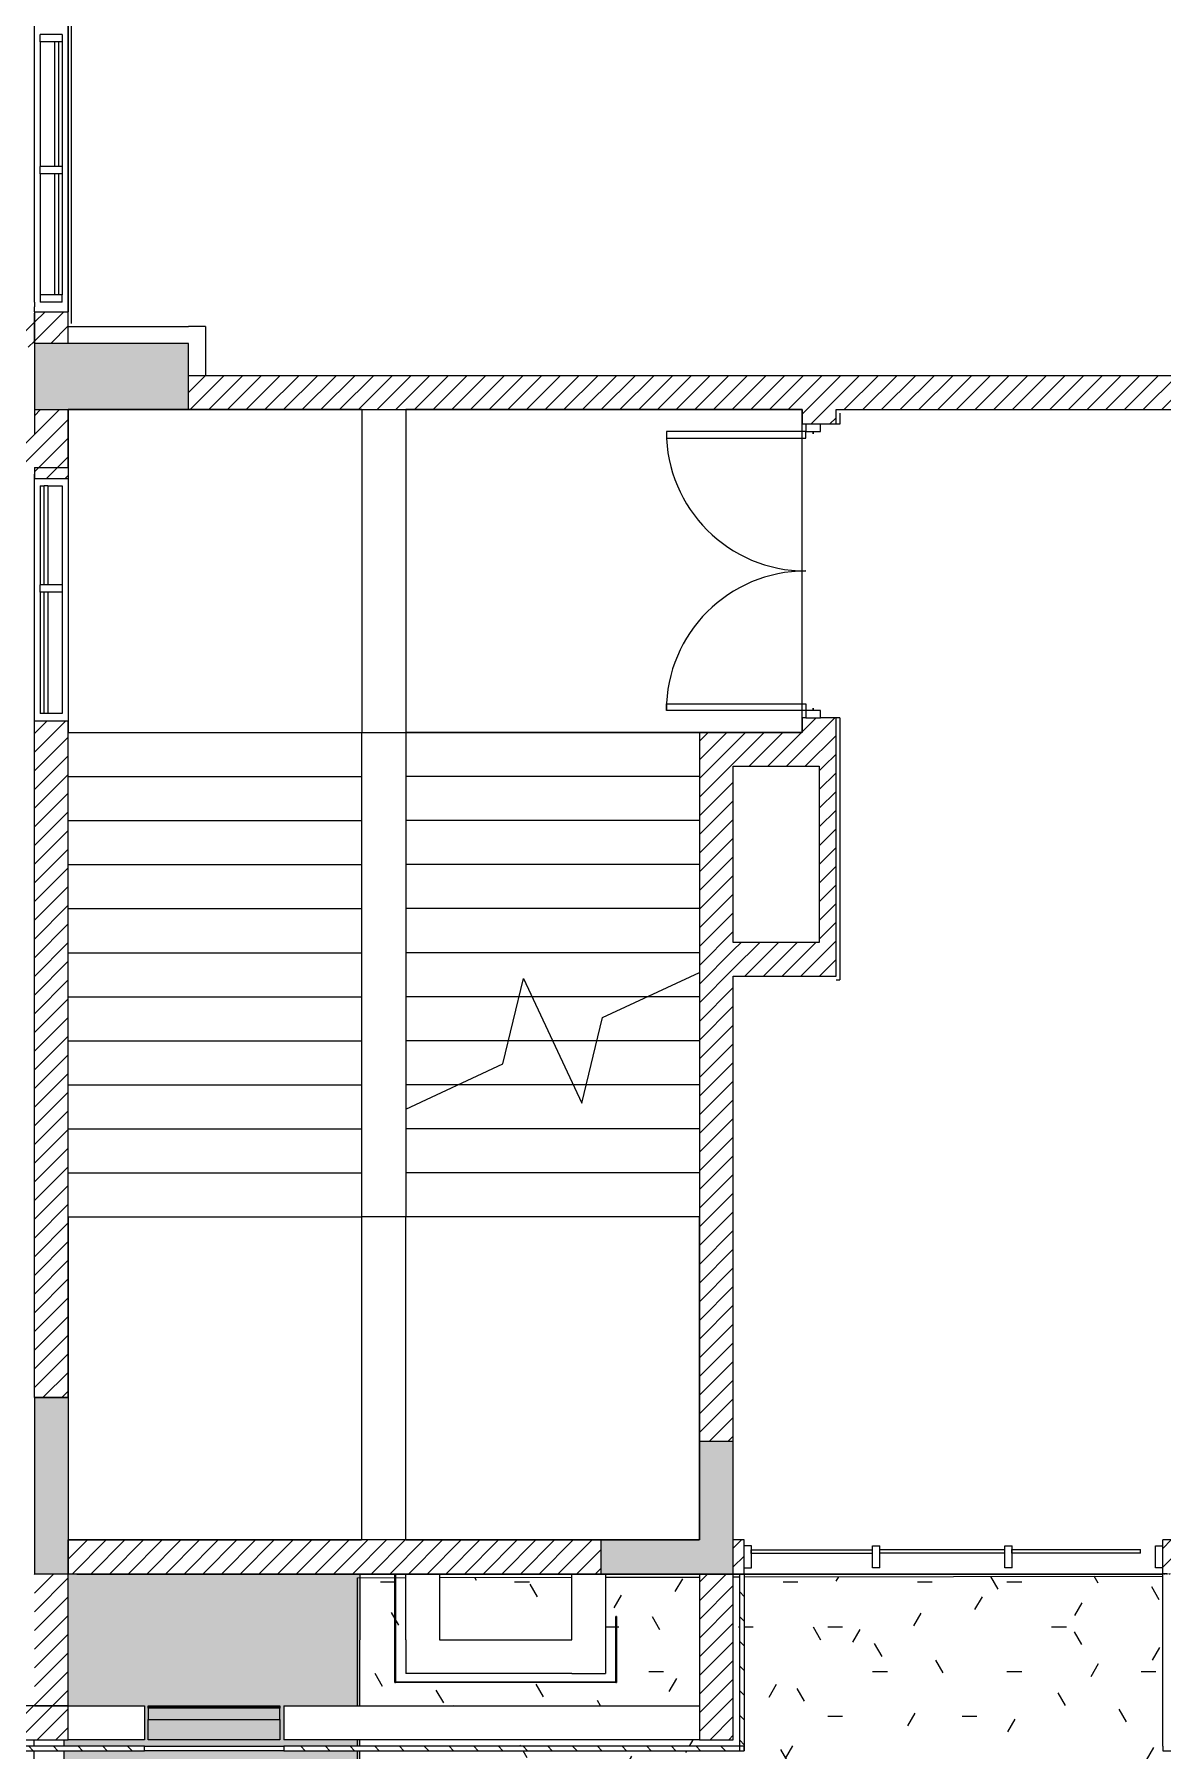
# Model space of a CAD drawing. Header units: millimetres. Extents: x -106145 to 154907, y -84585 to 152038.
# Drawn here: x 89389 to 97074, y 16530 to 28220 of the extents above; entities that cross this region are included whole.
import ezdxf

# ---------------------------------------------------------------- set-up
doc = ezdxf.new("R2010")
doc.units = ezdxf.units.MM
doc.linetypes.add('Cut Out Line _2_', pattern=[2, 1, -1])
doc.linetypes.add('Overhead', pattern=[3.96875, 2.38125, -1.5875])
doc.layers.add('A-DETL', color=7, linetype='Continuous', lineweight=5, true_color=0x00a600)
for name, color, linetype, lineweight in [('A-DOOR', 7, 'Continuous', 5), ('A-DOOR-FRAM', 7, 'Continuous', 9), ('A-FLOR', 7, 'Continuous', 5), ('A-FLOR-PATT', 7, 'Continuous', 5), ('A-GLAZ', 7, 'Continuous', 5), ('A-GLAZ-CURT', 7, 'Continuous', 5), ('A-GLAZ-CWMG', 7, 'Continuous', 5), ('A-WALL', 7, 'Continuous', 5), ('A-WALL-PATT', 7, 'Continuous', 5), ('S-COLS', 7, 'Continuous', 5), ('S-STRS', 7, 'Continuous', 5), ('S-STRS-MBND', 7, 'Overhead', 5)]:
    doc.layers.add(name, color=color, linetype=linetype, lineweight=lineweight)
pattern_1 = [(45, (0, 0), (-63.63961, 63.63961), [])]
pattern_2 = [(315, (0, 0), (84.18955, 84.18955), [])]
pattern_3 = [(315, (0, 0), (84.19025, 84.19025), [])]
pattern_4 = [(0, (0, 0), (1219.2, 304.8), [100.584, -813.816, 100.584, -813.816, -4876.8]), (0, (0, 0), (1219.2, 304.8), [-1828.8, 100.584, -1728.216, 100.584, -813.816, -2133.6]), (0, (0, 0), (1219.2, 304.8), [-4572, 100.584, -509.016, 100.584, -1423.416]), (120, (457.2, 152.4), (-873.56454, 903.4582), [100.584, -813.816, 100.584, -813.816, -4876.8]), (120, (457.2, 152.4), (-873.56454, 903.4582), [-1828.8, 100.584, -1728.216, 100.584, -813.816, -2133.6]), (120, (457.2, 152.4), (-873.56454, 903.4582), [-4572, 100.584, -509.016, 100.584, -1423.416]), (240, (609.6, 762), (-345.63546, -1208.2582), [100.584, -813.816, 100.584, -813.816, -4876.8]), (240, (609.6, 762), (-345.63546, -1208.2582), [-1828.8, 100.584, -1728.216, 100.584, -813.816, -2133.6]), (240, (609.6, 762), (-345.63546, -1208.2582), [-4572, 100.584, -509.016, 100.584, -1423.416])]

# ---------------------------------------------------------------- blocks, each defined once
blk = doc.blocks.new('M_Concrete-Rectangular-Column - 1050 x 450-14654894-Site Plan -MAIN')
at = {"layer": 'S-COLS', "true_color": 0xd4d4d4}
blk.add_hatch(color=254, dxfattribs=at).paths.add_polyline_path([(-525, -225), (525, -225), (525, 225), (-525, 225)], flags=0)
at = {"layer": 'S-COLS', "color": 254, "true_color": 0xdddddd}
for p, q in [((525, 225), (-525, 225)), ((-525, 225), (-525, -225)), ((525, -225), (525, 225)), ((-525, -225), (525, -225))]:
    blk.add_line(p, q, dxfattribs=at)
blk = doc.blocks.new('Columns 6 - Columns 6-2545151-Site Plan -MAIN')
at = {"layer": 'S-COLS', "true_color": 0xd4d4d4}
h = blk.add_hatch(color=254, dxfattribs=at)
h.paths.add_polyline_path([(89619, 17735), (89619, 18935), (89389, 18935), (89389, 17735)], flags=0)
h.paths.add_polyline_path([(94149, 17735), (94149, 18635), (93919, 18635), (93919, 17965), (93249, 17965), (93249, 17735)], flags=0)
at = {"layer": 'S-COLS', "color": 254, "true_color": 0xdddddd}
for p, q in [((89619, 18935), (89389, 18935)), ((89389, 18935), (89389, 17735)), ((89619, 18935), (89619, 17735)), ((94149, 18635), (93919, 18635)), ((93919, 18635), (93919, 17965)), ((94149, 17735), (94149, 18635)), ((93919, 17965), (93249, 17965)), ((93249, 17735), (93249, 17965)), ((93249, 17735), (94149, 17735))]:
    blk.add_line(p, q, dxfattribs=at)
blk = doc.blocks.new('M_Door-Passage-Double-Flush - BFWD1 2_0-V8-Site Plan -MAIN')
at = {"layer": 'A-DOOR', "color": 254, "lineweight": 9, "true_color": 0xdddddd}
for p, q in [((-950, 96.35), (-950, 1046.35)), ((-950, 1046.35), (-905, 1046.35)), ((-905, 1046.35), (-905, 96.35)), ((950, 1046.35), (905, 1046.35)), ((905, 1046.35), (905, 96.35)), ((950, 96.35), (950, 1046.35)), ((-905, 96.35), (-950, 96.35)), ((905, 96.35), (950, 96.35))]:
    blk.add_line(p, q, dxfattribs=at)
at = {"layer": 'A-DOOR', "color": 254, "true_color": 0xdddddd}
for centre, start, end in [((-950, 96.35), 0, 90), ((950, 96.35), 90, 180)]:
    blk.add_arc(centre, 950, start, end, dxfattribs=at)
at = {"layer": 'A-DOOR-FRAM', "color": 254, "true_color": 0xdddddd}
for p, q in [((-950, 96.35), (-1000, 96.35)), ((-1000, 96.35), (-1000, -3.65)), ((-950, 46.5875), (-950, 96.35)), ((-934.125, 46.5875), (-950, 46.5875)), ((-950, -3.65), (-950, 45.5625)), ((-950, 45.5625), (-934.125, 45.5625)), ((-934.125, 45.5625), (-934.125, 46.5875)), ((950, 46.5875), (934.125, 46.5875)), ((934.125, 46.5875), (934.125, 45.5625)), ((934.125, 45.5625), (950, 45.5625)), ((950, 96.35), (950, 46.5875)), ((1000, 96.35), (950, 96.35)), ((950, 45.5625), (950, -3.65)), ((1000, -3.65), (1000, 96.35)), ((-1000, -3.65), (-950, -3.65)), ((950, -3.65), (1000, -3.65))]:
    blk.add_line(p, q, dxfattribs=at)
blk = doc.blocks.new('System Panel - Glazed-15714935-Site Plan -MAIN')
at = {"layer": 'A-GLAZ-CURT', "color": 254, "lineweight": 9, "true_color": 0xdddddd}
for p, q in [((-413, 49), (413, 49)), ((-413, 24), (-413, 49)), ((413, 24), (-413, 24)), ((413, 24), (413, 49))]:
    blk.add_line(p, q, dxfattribs=at)
blk = doc.blocks.new('System Panel - Glazed-15715367-Site Plan -MAIN')
at = {"layer": 'A-GLAZ-CURT', "color": 254, "lineweight": 9, "true_color": 0xdddddd}
for p, q in [((-425, 49.5), (425, 49.5)), ((-425, 24.5), (-425, 49.5)), ((425, 24.5), (-425, 24.5)), ((425, 24.5), (425, 49.5))]:
    blk.add_line(p, q, dxfattribs=at)
blk = doc.blocks.new('Rectangular Mullion - 50 x 150mm-15568152-Site Plan -MAIN')
at = {"layer": 'A-GLAZ-CWMG', "color": 254, "lineweight": 18, "true_color": 0xdddddd}
for p, q in [((0, 75), (-50, 75)), ((-50, 75), (-50, -75)), ((0, 75), (0, -75)), ((-50, -75), (0, -75))]:
    blk.add_line(p, q, dxfattribs=at)
blk = doc.blocks.new('Rectangular Mullion - 50 x 150mm-15568153-Site Plan -MAIN')
at = {"layer": 'A-GLAZ-CWMG', "color": 254, "lineweight": 18, "true_color": 0xdddddd}
for p, q in [((0, 75), (-50, 75)), ((-50, 75), (-50, -75)), ((0, 75), (0, -75)), ((-50, -75), (0, -75))]:
    blk.add_line(p, q, dxfattribs=at)
blk = doc.blocks.new('Rectangular Mullion - 50 x 150mm-15568150-Site Plan -MAIN')
at = {"layer": 'A-GLAZ-CWMG', "color": 254, "lineweight": 18, "true_color": 0xdddddd}
for p, q in [((25, 75), (-25, 75)), ((-25, 75), (-25, -75)), ((25, 75), (25, -75)), ((-25, -75), (25, -75))]:
    blk.add_line(p, q, dxfattribs=at)
blk = doc.blocks.new('System Panel - Glazed-15710486-Site Plan -MAIN')
at = {"layer": 'A-GLAZ-CURT', "color": 254, "lineweight": 9, "true_color": 0xdddddd}
for p, q in [((-413, -25), (413, -25)), ((-413, -50), (-413, -25)), ((413, -50), (-413, -50)), ((413, -50), (413, -25))]:
    blk.add_line(p, q, dxfattribs=at)
blk = doc.blocks.new('Rectangular Mullion - 50 x 150mm-15710267-Site Plan -MAIN')
at = {"layer": 'A-GLAZ-CWMG', "color": 254, "true_color": 0xdddddd}
for p, q in [((89429, 111580), (89429, 110755)), ((89579, 111580), (89579, 110755))]:
    blk.add_line(p, q, dxfattribs=at)
blk = doc.blocks.new('Rectangular Mullion - 50 x 150mm-15606837-Site Plan -MAIN')
at = {"layer": 'A-GLAZ-CWMG', "color": 254, "lineweight": 18, "true_color": 0xdddddd}
for p, q in [((0, 75), (-50, 75)), ((-50, 75), (-50, -75)), ((0, 75), (0, -75)), ((-50, -75), (0, -75))]:
    blk.add_line(p, q, dxfattribs=at)
blk = doc.blocks.new('System Panel - Glazed-15680609-Site Plan -MAIN')
at = {"layer": 'A-GLAZ-CURT', "color": 254, "lineweight": 9, "true_color": 0xdddddd}
for p, q in [((-413, 49), (413, 49)), ((-413, 24), (-413, 49)), ((413, 24), (-413, 24)), ((413, 24), (413, 49))]:
    blk.add_line(p, q, dxfattribs=at)
blk = doc.blocks.new('System Panel - Glazed-15713893-Site Plan -MAIN')
at = {"layer": 'A-GLAZ-CURT', "color": 254, "lineweight": 9, "true_color": 0xdddddd}
for p, q in [((-337, 49), (337, 49)), ((-337, 24), (-337, 49)), ((337, 24), (-337, 24)), ((337, 24), (337, 49))]:
    blk.add_line(p, q, dxfattribs=at)
blk = doc.blocks.new('Rectangular Mullion - 50 x 150mm-15680351-Site Plan -MAIN')
at = {"layer": 'A-GLAZ-CWMG', "color": 254, "true_color": 0xdddddd}
for p, q in [((89429, 24420), (89429, 23595)), ((89579, 24420), (89579, 23595)), ((89454, 23595), (89429, 23595)), ((89579, 23595), (89479, 23595))]:
    blk.add_line(p, q, dxfattribs=at)
blk = doc.blocks.new('Rectangular Mullion - 50 x 150mm-15713727-Site Plan -MAIN')
at = {"layer": 'A-GLAZ-CWMG', "color": 254, "true_color": 0xdddddd}
for p, q in [((89429, 25145), (89454, 25145)), ((89429, 25145), (89429, 24470)), ((89479, 25145), (89579, 25145)), ((89579, 25145), (89579, 24470))]:
    blk.add_line(p, q, dxfattribs=at)
blk = doc.blocks.new('Rectangular Mullion - 50 x 150mm-15605373-Site Plan -MAIN')
at = {"layer": 'A-GLAZ-CWMG', "color": 254, "lineweight": 18, "true_color": 0xdddddd}
for p, q in [((25, 75), (-25, 75)), ((-25, 75), (-25, -75)), ((25, 75), (25, -75)), ((-25, -75), (25, -75))]:
    blk.add_line(p, q, dxfattribs=at)
blk = doc.blocks.new('Casework 516 - Casework 2-15675785-Site Plan -MAIN')
at = {"layer": 'A-GLAZ', "true_color": 0xeaeaea}
for points in [[(98749, 16830), (99161, 16830), (99161, 16835), (98264, 16835), (98264, 16830)], [(98264, 16819), (99161, 16819), (99161, 16830), (98264, 16830)], [(98749, 16742), (99161, 16742), (99161, 16819), (98264, 16819), (98264, 16742)], [(98749, 16605), (99161, 16605), (99161, 16742), (98264, 16742), (98264, 16605)]]:
    blk.add_hatch(color=254, dxfattribs=at).paths.add_polyline_path(points, flags=0)
at = {"layer": 'A-GLAZ', "color": 253, "true_color": 0xaaaaaa}
for p, q in [((98264, 16835), (99161, 16835)), ((98264, 16830), (98264, 16835)), ((99161, 16835), (99161, 16830)), ((98264, 16830), (99161, 16830)), ((98264, 16819), (98264, 16830)), ((98264, 16605), (98264, 16742)), ((99161, 16830), (99161, 16819)), ((99161, 16742), (99161, 16605)), ((99161, 16605), (98264, 16605))]:
    blk.add_line(p, q, dxfattribs=at)
at = {"layer": 'A-GLAZ', "color": 253, "lineweight": 18, "true_color": 0xaaaaaa}
for p, q in [((99161, 16819), (98264, 16819)), ((98264, 16819), (98264, 16742)), ((98264, 16742), (99161, 16742)), ((99161, 16742), (99161, 16819))]:
    blk.add_line(p, q, dxfattribs=at)
blk = doc.blocks.new('System Panel - Glazed-15710439-Site Plan -MAIN')
at = {"layer": 'A-GLAZ-CURT', "color": 254, "lineweight": 9, "true_color": 0xdddddd}
for p, q in [((-425, -24.5), (425, -24.5)), ((-425, -49.5), (-425, -24.5)), ((425, -49.5), (-425, -49.5)), ((425, -49.5), (425, -24.5))]:
    blk.add_line(p, q, dxfattribs=at)
blk = doc.blocks.new('Rectangular Mullion - 50 x 150mm-15710316-Site Plan -MAIN')
at = {"layer": 'A-GLAZ-CWMG', "color": 254, "true_color": 0xdddddd}
for p, q in [((89429, 114280), (89429, 113430)), ((89579, 114280), (89579, 113430))]:
    blk.add_line(p, q, dxfattribs=at)
blk = doc.blocks.new('Rectangular Mullion - 50 x 150mm-15606833-Site Plan -MAIN')
at = {"layer": 'A-GLAZ-CWMG', "color": 254, "lineweight": 18, "true_color": 0xdddddd}
for p, q in [((25, 75), (-25, 75)), ((-25, 75), (-25, -75)), ((25, 75), (25, -75)), ((-25, -75), (25, -75))]:
    blk.add_line(p, q, dxfattribs=at)
blk = doc.blocks.new('System Panel - Glazed-15715652-Site Plan -MAIN')
at = {"layer": 'A-GLAZ-CURT', "color": 254, "lineweight": 9, "true_color": 0xdddddd}
for p, q in [((-437.5, 49.5), (437.5, 49.5)), ((-437.5, 24.5), (-437.5, 49.5)), ((437.5, 24.5), (-437.5, 24.5)), ((437.5, 24.5), (437.5, 49.5))]:
    blk.add_line(p, q, dxfattribs=at)
blk = doc.blocks.new('MM-HOSPITAL BLOCK-C_2022_11_01_Facade reworking_rvt-1-Site Plan -MAIN')
at = {"layer": 'A-WALL-PATT', "true_color": 0xd4d4d4}
h = blk.add_hatch(dxfattribs=at)
h.set_pattern_fill('FP_17', color=254, style=0, pattern_type=2)
h.set_pattern_definition(pattern_3)
h.paths.add_polyline_path([(89089, 26365), (89389, 26365), (89389, 26395), (89089, 26395)], flags=0)
at = {"layer": 'A-WALL-PATT', "true_color": 0xaaaaaa}
h = blk.add_hatch(dxfattribs=at)
h.set_pattern_fill('FP_10', color=253, style=0, pattern_type=2)
h.set_pattern_definition(pattern_1)
h.paths.add_polyline_path([(89389, 26090), (89389, 26090), (89389, 26320), (89089, 26320), (89089, 26090)], flags=0)
h = blk.add_hatch(dxfattribs=at)
h.set_pattern_fill('FP_10', color=253, style=0, pattern_type=2)
h.set_pattern_definition(pattern_1)
h.paths.add_polyline_path([(89619, 25270), (89619, 25665), (89389, 25665), (89389, 25270)], flags=0)
h.paths.add_polyline_path([(89389, 26115), (89619, 26115), (89619, 26331), (89389, 26331)], flags=0)
h = blk.add_hatch(dxfattribs=at)
h.set_pattern_fill('FP_10', color=253, style=0, pattern_type=2)
h.set_pattern_definition(pattern_1)
h.paths.add_polyline_path([(102799, 25665), (102799, 25895), (90439, 25895), (90439, 25665), (100204, 25665)], flags=0)
h = blk.add_hatch(dxfattribs=at)
h.set_pattern_fill('FP_10', color=253, style=0, pattern_type=2)
h.set_pattern_definition(pattern_1)
h.paths.add_polyline_path([(94744, 23465), (94849, 23465), (94849, 23565), (94619, 23565), (94619, 23465), (94644, 23465)], flags=0)
h.paths.add_polyline_path([(94849, 25565), (94849, 25665), (94619, 25665), (94619, 25565), (94744, 25565)], flags=0)
h = blk.add_hatch(dxfattribs=at)
h.set_pattern_fill('FP_10', color=253, style=0, pattern_type=2)
h.set_pattern_definition(pattern_1)
h.paths.add_polyline_path([(89389, 25270), (89389, 25270), (89389, 25500), (89089, 25500), (89089, 25270)], flags=0)
h = blk.add_hatch(dxfattribs=at)
h.set_pattern_fill('FP_10', color=253, style=0, pattern_type=2)
h.set_pattern_definition(pattern_1)
h.paths.add_polyline_path([(89619, 18935), (89619, 23545), (89389, 23545), (89389, 18935)], flags=0)
h.paths.add_polyline_path([(89389, 25195), (89619, 25195), (89619, 25270), (89389, 25270)], flags=0)
at = {"layer": 'A-WALL-PATT', "true_color": 0xd4d4d4}
h = blk.add_hatch(dxfattribs=at)
h.set_pattern_fill('FP_17', color=254, style=0, pattern_type=2)
h.set_pattern_definition(pattern_3)
h.paths.add_polyline_path([(89389, 25195), (89389, 25195), (89389, 25225), (89089, 25225), (89089, 25195)], flags=0)
at = {"layer": 'A-WALL-PATT', "true_color": 0xaaaaaa}
h = blk.add_hatch(dxfattribs=at)
h.set_pattern_fill('FP_10', color=253, style=0, pattern_type=2)
h.set_pattern_definition(pattern_1)
h.paths.add_polyline_path([(94149, 18635), (94149, 23465), (93919, 23465), (93919, 18635)], flags=0)
h = blk.add_hatch(dxfattribs=at)
h.set_pattern_fill('FP_10', color=253, style=0, pattern_type=2)
h.set_pattern_definition(pattern_1)
h.paths.add_polyline_path([(94149, 23235), (94849, 23235), (94849, 23465), (94149, 23465)], flags=0)
h = blk.add_hatch(dxfattribs=at)
h.set_pattern_fill('FP_10', color=253, style=0, pattern_type=2)
h.set_pattern_definition(pattern_1)
h.paths.add_polyline_path([(94849, 22035), (94849, 23235), (94734, 23235), (94734, 22035)], flags=0)
h = blk.add_hatch(dxfattribs=at)
h.set_pattern_fill('FP_10', color=253, style=0, pattern_type=2)
h.set_pattern_definition(pattern_1)
h.paths.add_polyline_path([(94849, 21805), (94849, 22035), (94149, 22035), (94149, 21805)], flags=0)
h = blk.add_hatch(dxfattribs=at)
h.set_pattern_fill('FP_10', color=253, style=0, pattern_type=2)
h.set_pattern_definition(pattern_1)
h.paths.add_polyline_path([(89619, 17735), (93249, 17735), (93249, 17965), (89619, 17965)], flags=0)
h = blk.add_hatch(dxfattribs=at)
h.set_pattern_fill('FP_10', color=253, style=0, pattern_type=2)
h.set_pattern_definition(pattern_1)
h.paths.add_polyline_path([(97104, 17735), (97136, 17735), (97136, 17965), (97074, 17965), (97074, 17735)], flags=0)
h.paths.add_polyline_path([(94193, 17735), (94223, 17735), (94223, 17965), (94149, 17965), (94149, 17735)], flags=0)
h = blk.add_hatch(dxfattribs=at)
h.set_pattern_fill('FP_10', color=253, style=0, pattern_type=2)
h.set_pattern_definition(pattern_1)
h.paths.add_polyline_path([(89619, 16835), (89619, 17735), (89389, 17735), (89389, 16835)], flags=0)
h = blk.add_hatch(dxfattribs=at)
h.set_pattern_fill('FP_10', color=253, style=0, pattern_type=2)
h.set_pattern_definition(pattern_1)
h.paths.add_polyline_path([(93919, 16605), (94149, 16605), (94149, 17730), (93919, 17730)], flags=0)
at = {"layer": 'A-WALL-PATT', "true_color": 0xd4d4d4}
h = blk.add_hatch(dxfattribs=at)
h.set_pattern_fill('FP_16', color=254, style=0, pattern_type=2)
h.set_pattern_definition(pattern_2)
h.paths.add_polyline_path([(94223, 16530), (94223, 17735), (94193, 17735), (94193, 16530)], flags=0)
at = {"layer": 'A-WALL-PATT', "true_color": 0xaaaaaa}
h = blk.add_hatch(dxfattribs=at)
h.set_pattern_fill('FP_10', color=253, style=0, pattern_type=2)
h.set_pattern_definition(pattern_1)
h.paths.add_polyline_path([(113629, 16605), (113629, 16835), (110499, 16835), (110499, 16605), (112178, 16605)], flags=0)
h.paths.add_polyline_path([(120734, 16605), (122289, 16605), (122289, 16835), (120734, 16835)], flags=0)
h.paths.add_polyline_path([(100279, 16605), (100279, 16835), (99284, 16835), (99284, 16605), (99576, 16605)], flags=0)
h.paths.add_polyline_path([(97475, 16605), (98267, 16605), (98267, 16835), (97149, 16835), (97149, 16605)], flags=0)
h.paths.add_polyline_path([(88489, 16605), (89619, 16605), (89619, 16835), (88489, 16835)], flags=0)
at = {"layer": 'A-WALL-PATT', "true_color": 0xd4d4d4}
h = blk.add_hatch(dxfattribs=at)
h.set_pattern_fill('FP_16', color=254, style=0, pattern_type=2)
h.set_pattern_definition(pattern_2)
h.paths.add_polyline_path([(90139, 16530), (90139, 16560), (88184, 16560), (88184, 16530), (90124, 16530)], flags=0)
h = blk.add_hatch(dxfattribs=at)
h.set_pattern_fill('FP_16', color=254, style=0, pattern_type=2)
h.set_pattern_definition(pattern_2)
h.paths.add_polyline_path([(94223, 16530), (94223, 16560), (91089, 16560), (91089, 16530), (94193, 16530)], flags=0)
at = {"layer": 'A-WALL', "color": 254, "true_color": 0xdddddd}
for p, q in [((89640, 31934), (89640, 27350)), ((89389, 26395), (89389, 31695)), ((89619, 27350), (89619, 31770)), ((89619, 31770), (89619, 26331)), ((89619, 26331), (89619, 27350)), ((89640, 27350), (89640, 26251)), ((89389, 26331), (89389, 26365)), ((89619, 26230), (90439, 26230)), ((89619, 26230), (89640, 26230)), ((90554, 26230), (90439, 26230)), ((90554, 26230), (90554, 25895)), ((94874, 25640), (94874, 25565)), ((94874, 25565), (94849, 25565)), ((89389, 25270), (89619, 25270)), ((89389, 25270), (89619, 25270)), ((89389, 23545), (89389, 25195)), ((89619, 25195), (89619, 23545)), ((94874, 23565), (94849, 23565)), ((94874, 23565), (94874, 21780)), ((94849, 21780), (94874, 21780)), ((94223, 17735), (97074, 17735)), ((94223, 17735), (97074, 17735))]:
    blk.add_line(p, q, dxfattribs=at)
at = {"layer": 'A-WALL', "color": 254, "lineweight": 18, "true_color": 0xdddddd}
for p, q in [((89389, 26395), (89389, 26365)), ((89389, 26331), (89389, 26115)), ((89389, 26331), (89619, 26331)), ((89389, 26115), (89389, 26320)), ((89619, 26115), (89619, 26331)), ((102799, 25895), (90439, 25895)), ((89389, 25665), (89389, 25500)), ((89619, 25270), (89619, 25665)), ((90439, 25665), (94619, 25665)), ((94619, 25665), (94619, 25565)), ((94849, 25665), (99974, 25665)), ((94849, 25565), (94849, 25665)), ((94644, 25565), (94619, 25565)), ((94849, 25565), (94744, 25565)), ((89389, 25270), (89389, 25195)), ((89619, 25270), (89619, 25195)), ((89389, 25195), (89389, 25225)), ((89389, 25195), (89619, 25195)), ((89389, 18935), (89389, 23545)), ((89389, 23545), (89619, 23545)), ((89619, 18935), (89619, 23545)), ((94619, 23565), (94619, 23465)), ((94644, 23565), (94619, 23565)), ((94849, 23565), (94744, 23565)), ((94849, 23465), (94849, 23565)), ((93919, 23465), (93919, 18635)), ((94149, 23465), (93919, 23465)), ((94619, 23465), (94149, 23465)), ((94849, 23235), (94849, 23465)), ((94149, 22035), (94149, 23235)), ((94149, 23235), (94734, 23235)), ((94734, 23235), (94734, 22035)), ((94849, 22035), (94849, 23235)), ((94734, 22035), (94149, 22035)), ((94849, 21805), (94849, 22035)), ((94149, 18635), (94149, 21805)), ((94149, 21805), (94849, 21805)), ((89389, 18935), (89619, 18935)), ((94149, 18635), (93919, 18635)), ((93249, 17965), (89619, 17965)), ((89619, 17735), (89619, 17965)), ((93249, 17735), (93249, 17965)), ((94223, 17965), (94149, 17965)), ((94149, 17735), (94149, 17965)), ((94223, 17735), (94223, 17965)), ((97136, 17965), (97074, 17965)), ((97074, 17735), (97074, 17965)), ((89389, 17735), (89619, 17735)), ((89619, 17735), (93249, 17735)), ((89678, 17735), (97074, 17735)), ((94149, 17735), (94193, 17735)), ((94193, 17735), (94223, 17735)), ((97104, 17735), (97074, 17735))]:
    blk.add_line(p, q, dxfattribs=at)
at = {"layer": 'A-WALL', "color": 253, "lineweight": 18, "true_color": 0xaaaaaa}
for p, q in [((89619, 16835), (89619, 17735)), ((89678, 17730), (89678, 17735)), ((93919, 17730), (89678, 17730)), ((93919, 17730), (93919, 16605)), ((97074, 17730), (94149, 17730)), ((94149, 16605), (94149, 17730)), ((94193, 16530), (94193, 17735)), ((94223, 17735), (94223, 16560)), ((97074, 16560), (97074, 17730)), ((89619, 16835), (88489, 16835)), ((89389, 16835), (89619, 16835)), ((89619, 16605), (89619, 16835)), ((88489, 16605), (89619, 16605)), ((93919, 16605), (94149, 16605)), ((88184, 16530), (90139, 16530)), ((90139, 16560), (88214, 16560)), ((90139, 16530), (90139, 16560)), ((94223, 16560), (91089, 16560)), ((91089, 16560), (91089, 16530)), ((91089, 16530), (94193, 16530)), ((97074, 16560), (97074, 16530)), ((97074, 16530), (98239, 16530))]:
    blk.add_line(p, q, dxfattribs=at)
at = {"layer": 'A-WALL', "color": 253, "true_color": 0xaaaaaa}
for p, q in [((91844, 16995), (91844, 17735)), ((91849, 17735), (91849, 17000)), ((91919, 17285), (91919, 17735)), ((92149, 17735), (92149, 17285)), ((93049, 17285), (93049, 17735)), ((93279, 17735), (93279, 17055)), ((94149, 17730), (93919, 17730)), ((94174, 17735), (94174, 17730)), ((94174, 17730), (94174, 17735)), ((94193, 17730), (94174, 17730)), ((94193, 17730), (94174, 17730)), ((97074, 17730), (94223, 17730)), ((97074, 17730), (94223, 17730)), ((97074, 17730), (97074, 17735)), ((97074, 17730), (97074, 17735)), ((93349, 17000), (93349, 17445)), ((93354, 17445), (93349, 17445)), ((93354, 17445), (93354, 16995)), ((91919, 17285), (91919, 17055)), ((92149, 17285), (93049, 17285)), ((91844, 16995), (91849, 16995)), ((91849, 17000), (93349, 17000)), ((93349, 16995), (91849, 16995)), ((93049, 17055), (91919, 17055)), ((93049, 17055), (93279, 17055)), ((93349, 16995), (93354, 16995)), ((89619, 16835), (90139, 16835)), ((90139, 16835), (90139, 16605)), ((91089, 16835), (93919, 16835)), ((91089, 16835), (91089, 16605)), ((90139, 16605), (89619, 16605)), ((93919, 16605), (91089, 16605)), ((90139, 16560), (91089, 16560)), ((91089, 16530), (90139, 16530)), ((94193, 16530), (94223, 16530)), ((94193, 16530), (94223, 16530)), ((94223, 16530), (94223, 16560)), ((94223, 16560), (94223, 16530))]:
    blk.add_line(p, q, dxfattribs=at)
at = {"layer": 'S-STRS', "color": 254, "true_color": 0xdddddd}
for p, q in [((91619, 25665), (91619, 23465)), ((91919, 25665), (91919, 23465)), ((94619, 25515), (94619, 25565)), ((94619, 23660), (94619, 25470)), ((94619, 23565), (94619, 23615)), ((89619, 23465), (91619, 23465)), ((91619, 23465), (91919, 23465)), ((91619, 23165), (91619, 23465)), ((93919, 23465), (91919, 23465)), ((91919, 23465), (91919, 23165)), ((89619, 23165), (91619, 23165)), ((91619, 22865), (91619, 23165)), ((91919, 23165), (91919, 22865)), ((93919, 23165), (91919, 23165)), ((89619, 22865), (91619, 22865)), ((91619, 22565), (91619, 22865)), ((91919, 22865), (91919, 22565)), ((93919, 22865), (91919, 22865)), ((89619, 22565), (91619, 22565)), ((91619, 22265), (91619, 22565)), ((91919, 22565), (91919, 22265)), ((93919, 22565), (91919, 22565)), ((89619, 22265), (91619, 22265)), ((91619, 21965), (91619, 22265)), ((91919, 22265), (91919, 21965)), ((93919, 22265), (91919, 22265)), ((89619, 21965), (91619, 21965)), ((91619, 21665), (91619, 21965)), ((91919, 21965), (91919, 21665)), ((93919, 21965), (91919, 21965)), ((89619, 21665), (91619, 21665)), ((91619, 21365), (91619, 21665)), ((91919, 21665), (91919, 21365)), ((92690, 21665), (91919, 21665)), ((92779, 21665), (92690, 21665)), ((93562, 21665), (92779, 21665)), ((93919, 21665), (93562, 21665)), ((89619, 21365), (91619, 21365)), ((91619, 21065), (91619, 21365)), ((91919, 21365), (91919, 21065)), ((92617, 21365), (91919, 21365)), ((92919, 21365), (92617, 21365)), ((93220, 21365), (92919, 21365)), ((93919, 21365), (93220, 21365)), ((89619, 21065), (91619, 21065)), ((91619, 20765), (91619, 21065)), ((91919, 21065), (91919, 20899)), ((92275, 21065), (91919, 21065)), ((93059, 21065), (92275, 21065)), ((93147, 21065), (93059, 21065)), ((93919, 21065), (93147, 21065)), ((91919, 20899), (91919, 20765)), ((89619, 20765), (91619, 20765)), ((91619, 20465), (91619, 20765)), ((91919, 20765), (91919, 20465)), ((93919, 20765), (91919, 20765)), ((89619, 20465), (91619, 20465)), ((91619, 20165), (91619, 20465)), ((91919, 20465), (91919, 20165)), ((93919, 20465), (91919, 20465)), ((89619, 20165), (91619, 20165)), ((91619, 17965), (91619, 20165)), ((91919, 20165), (91619, 20165)), ((91919, 17965), (91919, 20165)), ((93919, 20165), (91919, 20165))]:
    blk.add_line(p, q, dxfattribs=at)
at = {"layer": 'S-STRS', "color": 254, "linetype": 'Overhead', "true_color": 0xdddddd}
for p, q in [((91619, 25665), (91619, 23465)), ((91919, 25665), (91919, 23465)), ((89619, 23465), (91619, 23465)), ((93919, 23465), (91919, 23465)), ((89619, 23165), (91619, 23165)), ((93919, 23165), (91919, 23165)), ((89619, 22865), (91619, 22865)), ((93919, 22865), (91919, 22865)), ((89619, 22565), (91619, 22565)), ((93919, 22565), (91919, 22565)), ((89619, 22265), (91619, 22265)), ((93919, 22265), (91919, 22265)), ((89619, 21965), (91619, 21965)), ((93919, 21965), (91919, 21965)), ((89619, 21665), (91619, 21665)), ((92690, 21665), (91919, 21665)), ((92779, 21665), (92690, 21665)), ((93562, 21665), (92779, 21665)), ((93919, 21665), (93562, 21665)), ((89619, 21365), (91619, 21365)), ((92617, 21365), (91919, 21365)), ((92919, 21365), (92617, 21365)), ((93220, 21365), (92919, 21365)), ((93919, 21365), (93220, 21365)), ((89619, 21065), (91619, 21065)), ((92275, 21065), (91919, 21065)), ((93059, 21065), (92275, 21065)), ((93147, 21065), (93059, 21065)), ((93919, 21065), (93147, 21065)), ((89619, 20765), (91619, 20765)), ((93919, 20765), (91919, 20765)), ((89619, 20465), (91619, 20465)), ((93919, 20465), (91919, 20465)), ((89619, 20165), (91619, 20165)), ((91619, 17965), (91619, 20165)), ((91919, 17965), (91919, 20165)), ((93919, 20165), (91919, 20165))]:
    blk.add_line(p, q, dxfattribs=at)
at = {"layer": 'S-STRS-MBND', "color": 254, "true_color": 0xdddddd}
for p, q in [((89619, 25665), (89619, 23465)), ((91619, 25665), (89619, 25665)), ((91619, 25665), (91619, 23465)), ((91619, 25665), (91919, 25665)), ((91619, 25665), (91619, 23465)), ((94619, 25665), (91919, 25665)), ((91919, 25665), (91919, 23465)), ((91919, 25665), (91919, 23465)), ((94619, 23465), (94619, 25665)), ((89619, 23465), (91619, 23465)), ((89619, 20165), (89619, 23465)), ((89619, 23465), (91619, 23465)), ((91619, 23465), (91919, 23465)), ((91619, 20165), (91619, 23465)), ((91919, 23465), (94619, 23465)), ((89619, 23165), (91619, 23165)), ((89619, 23165), (91619, 23165)), ((89619, 22865), (91619, 22865)), ((89619, 22865), (91619, 22865)), ((89619, 22565), (91619, 22565)), ((89619, 22565), (91619, 22565)), ((89619, 22265), (91619, 22265)), ((89619, 22265), (91619, 22265)), ((89619, 21965), (91619, 21965)), ((89619, 21965), (91619, 21965)), ((89619, 21665), (91619, 21665)), ((89619, 21665), (91619, 21665)), ((92779, 21665), (92690, 21665)), ((92779, 21665), (92690, 21665)), ((93919, 21665), (93562, 21665)), ((93919, 21665), (93562, 21665)), ((89619, 21365), (91619, 21365)), ((89619, 21365), (91619, 21365)), ((92919, 21365), (92617, 21365)), ((92919, 21365), (92617, 21365)), ((93919, 21365), (93220, 21365)), ((93919, 21365), (93220, 21365)), ((89619, 21065), (91619, 21065)), ((89619, 21065), (91619, 21065)), ((93059, 21065), (92275, 21065)), ((93059, 21065), (92275, 21065)), ((93919, 21065), (93147, 21065)), ((93919, 21065), (93147, 21065)), ((93919, 21065), (93919, 20165)), ((91919, 20899), (91919, 20165)), ((89619, 20765), (91619, 20765)), ((89619, 20765), (91619, 20765)), ((93919, 20765), (91919, 20765)), ((93919, 20765), (91919, 20765)), ((89619, 20465), (91619, 20465)), ((89619, 20465), (91619, 20465)), ((93919, 20465), (91919, 20465)), ((93919, 20465), (91919, 20465)), ((89619, 20165), (89619, 17965)), ((89619, 20165), (91619, 20165)), ((89619, 20165), (91619, 20165)), ((91619, 17965), (91619, 20165)), ((91919, 20165), (91619, 20165)), ((91619, 17965), (91619, 20165)), ((91919, 17965), (91919, 20165)), ((93919, 20165), (91919, 20165)), ((91919, 17965), (91919, 20165)), ((93919, 20165), (91919, 20165)), ((93919, 17965), (93919, 20165)), ((89619, 17965), (91619, 17965)), ((91919, 17965), (91619, 17965)), ((91919, 17965), (93919, 17965))]:
    blk.add_line(p, q, dxfattribs=at)
at = {"layer": 'S-STRS-MBND', "color": 254, "linetype": 'Continuous', "true_color": 0xdddddd}
for p, q in [((92579, 21207), (92721, 21790)), ((92721, 21790), (93117, 20940)), ((93259, 21524), (93919, 21831)), ((93117, 20940), (93259, 21524)), ((91919, 20899), (92579, 21207))]:
    blk.add_line(p, q, dxfattribs=at)
at = {"color": 253, "lineweight": 5, "true_color": 0xaaaaaa, "extrusion": (0, 0, -1)}
for name, p, rotation in [('Rectangular Mullion - 50 x 150mm-15606833-Site Plan -MAIN', (-89504, 28195), 90.00000000000038), ('Rectangular Mullion - 50 x 150mm-15606833-Site Plan -MAIN', (-89504, 27295), 90.00000000000038), ('Rectangular Mullion - 50 x 150mm-15605373-Site Plan -MAIN', (-89504, 24445), 90.00000000000061), ('Rectangular Mullion - 50 x 150mm-15568150-Site Plan -MAIN', (-95123, 17850), 180), ('Rectangular Mullion - 50 x 150mm-15568150-Site Plan -MAIN', (-96023, 17850), 180), ('Rectangular Mullion - 50 x 150mm-15568152-Site Plan -MAIN', (-97074, 17850), 180)]:
    blk.add_blockref(name, p, dxfattribs=dict(at, rotation=rotation))
at = {"color": 253, "lineweight": 5, "true_color": 0xaaaaaa}
for name, p in [('Rectangular Mullion - 50 x 150mm-15710316-Site Plan -MAIN', (0, -86110)), ('Rectangular Mullion - 50 x 150mm-15710267-Site Plan -MAIN', (0, -84310)), ('M_Concrete-Rectangular-Column - 1050 x 450-14654894-Site Plan -MAIN', (89914, 25890)), ('Rectangular Mullion - 50 x 150mm-15713727-Site Plan -MAIN', (0, 0)), ('Rectangular Mullion - 50 x 150mm-15680351-Site Plan -MAIN', (0, 0)), ('Columns 6 - Columns 6-2545151-Site Plan -MAIN', (0, 0)), ('System Panel - Glazed-15714935-Site Plan -MAIN', (94685, 17850)), ('System Panel - Glazed-15715367-Site Plan -MAIN', (95573, 17850)), ('System Panel - Glazed-15715652-Site Plan -MAIN', (96485, 17850)), ('Casework 516 - Casework 2-15675785-Site Plan -MAIN', (-8100, 0))]:
    blk.add_blockref(name, p, dxfattribs=at)
for name, p, rotation in [('System Panel - Glazed-15710439-Site Plan -MAIN', (89504, 27745), 89.99999999999962), ('System Panel - Glazed-15710486-Site Plan -MAIN', (89504, 26858), 89.99999999999962), ('Rectangular Mullion - 50 x 150mm-15606837-Site Plan -MAIN', (89504, 26395), 269.9999999999996), ('M_Door-Passage-Double-Flush - BFWD1 2_0-V8-Site Plan -MAIN', (94740, 24565), 89.99999999999955), ('System Panel - Glazed-15713893-Site Plan -MAIN', (89504, 24808), 89.9999999999994), ('System Panel - Glazed-15680609-Site Plan -MAIN', (89504, 24008), 89.9999999999994), ('Rectangular Mullion - 50 x 150mm-15568153-Site Plan -MAIN', (94223, 17850), 180)]:
    blk.add_blockref(name, p, dxfattribs=dict(at, rotation=rotation))

msp = doc.modelspace()

# ---------------------------------------------------------------- hatches: boundary and pattern name
at = {"layer": 'A-FLOR-PATT'}
h = msp.add_hatch(dxfattribs=at)
h.set_pattern_fill('FP_79', color=256, style=0, pattern_type=2)
h.set_pattern_definition([(75, (70766.89, -66823.83), (-70.71068, 122.47449), [300, -100]), (165, (70792.77, -66727.23), (-70.71068, 122.47449), [300, -100])])
h.paths.add_polyline_path([(92387.38, 390.8), (92576.83, 396.66), (92764.18, 414.88), (92949.93, 445.41), (93133.23, 488.12), (93313.32, 542.82), (94118.55, 978.1), (93118.14, 2709.36), (93001.7, 2679.09), (92882.21, 2659.66), (92761.42, 2651.43), (92640.4, 2654.47), (92520.18, 2668.75), (92401.81, 2694.16), (92286.32, 2730.47), (92174.71, 2777.36), (92067.94, 2834.43), (91966.95, 2901.19), (91872.6, 2977.06), (91785.72, 3061.37), (91707.06, 3153.39), (91637.3, 3252.34), (91577.05, 3357.34), (91603.85, 16530.05), (89588.75, 16530.05), (89589.18, 2724.05), (89629.56, 2540.21), (89681.97, 2359.43), (89746.19, 2182.5), (89821.94, 2010.19), (89908.89, 1843.25), (90006.65, 1682.4), (90123.94, 1516.94), (90232.89, 1381.77), (90360.38, 1243.29), (90496.73, 1113.52), (90641.34, 993.02), (90793.58, 882.32), (90952.8, 781.89), (91118.3, 692.18), (91289.78, 613.41), (91474.01, 543.7), (91662, 486.99), (91852.99, 443.4), (92046.19, 413.04), (92240.82, 395.98), (92386.07, 390.84)], flags=0)
h.paths.add_polyline_path([(91015.03, 3602.03), (91015.1, 4156.44), (91072.14, 4155.73), (91072.07, 4149.73), (91015.03, 4150.31)], flags=0)
h.paths.add_polyline_path([(90829.42, 3602.03), (90829.5, 4158.76), (90870.61, 4158.25), (90870.53, 4152.25), (90829.42, 4152.38)], flags=0)
h.paths.add_polyline_path([(90993.82, 4150.71), (90931.59, 4151.48), (90931.67, 4157.48), (90993.9, 4156.71)], flags=0)
h.paths.add_polyline_path([(90905.12, 4151.82), (90871.55, 4152.9), (90871.62, 4158.23), (90905.19, 4157.81), (90905.13, 4152.9)], flags=0)
h.paths.add_polyline_path([(90818.44, 4152.9), (90756.21, 4153.67), (90756.28, 4159.67), (90818.51, 4158.9)], flags=0)
h.paths.add_polyline_path([(90743.84, 4153.83), (90666.06, 4154.8), (90666.13, 4160.8), (90743.91, 4159.83)], flags=0)
h.paths.add_polyline_path([(90647.02, 4155.04), (90635.68, 4155.18), (90635.75, 4161.18), (90647.1, 4161.04)], flags=0)
h.paths.add_polyline_path([(90614.35, 4155.45), (90575.4, 4155.93), (90575.47, 4161.93), (90614.42, 4161.45)], flags=0)
h.paths.add_polyline_path([(90575.06, 4155.94), (90535.36, 4156.43), (90535.43, 4162.43), (90575.14, 4161.94)], flags=0)
h.paths.add_polyline_path([(90514.68, 4156.69), (90437.35, 4157.66), (90437.43, 4163.66), (90514.76, 4162.69)], flags=0)
h.paths.add_polyline_path([(90429.28, 4157.76), (90419.06, 4157.89), (90419.14, 4163.89), (90429.35, 4163.76)], flags=0)
h.paths.add_polyline_path([(90410.52, 4157.99), (90399.48, 4158.13), (90399.55, 4164.13), (90410.6, 4163.99)], flags=0)
h.paths.add_polyline_path([(90388.41, 4158.27), (90378.2, 4158.4), (90378.27, 4164.4), (90388.49, 4164.27)], flags=0)
h.paths.add_polyline_path([(90350.99, 4158.74), (90251.95, 4159.97), (90252.02, 4165.97), (90351.07, 4164.74)], flags=0)
h.paths.add_polyline_path([(90251.7, 4159.98), (90153.46, 4161.2), (90153.53, 4167.2), (90251.77, 4165.98)], flags=0)
h.paths.add_polyline_path([(90128.86, 4161.51), (90073.4, 4162.2), (90073.48, 4168.2), (90128.94, 4167.51)], flags=0)
h.paths.add_polyline_path([(90138.75, 16560.05), (91603.91, 16560.05), (91604, 16605.05), (91088.75, 16605.05), (91088.75, 16835.05), (91604.47, 16835.05), (91606.3, 17732.98), (89618.73, 17735.05), (89618.73, 16835.05), (90138.75, 16835.05), (90138.75, 16605.05), (89588.75, 16605.05), (89588.75, 16560.05), (90123.94, 16560.05)], flags=0)
h.paths.add_polyline_path([(90649.04, 16605.05), (90163.75, 16605.05), (90163.75, 16835.05), (91060.94, 16835.05), (91060.94, 16605.05)], flags=0)
at = {"layer": 'A-FLOR-PATT', "true_color": 0x808080}
h = msp.add_hatch(dxfattribs=at)
h.set_pattern_fill('FP_4', color=8, style=0, pattern_type=2)
h.set_pattern_definition(pattern_4)
h.paths.add_polyline_path([(92747.78, 2651.77), (92882.21, 2660.5), (93003.03, 2680.05), (93118.14, 2710.82), (110424.33, 12066.03), (107151.77, 17735.05), (103683.75, 17732.41), (100353.75, 17725.64), (100353.75, 16530.05), (97073.75, 16530.05), (97073.75, 17718.96), (94222.64, 17713.16), (94222.64, 16530.05), (91603.85, 16530.05), (91588.75, 9107.61), (91590.15, 3334.51), (91656.3, 3225.38), (91719.79, 3138.5), (91802.18, 3045.4), (91893.1, 2960.57), (91991.73, 2884.81), (92097.19, 2818.8), (92208.54, 2763.14), (92290.81, 2730.47), (92379.28, 2701.24), (92500.36, 2673.01), (92640.53, 2655.65), (92742.72, 2651.9)], flags=0)
h.paths.add_polyline_path([(100203.75, 16560.05), (100323.75, 16560.05), (100323.75, 17725.58), (100278.75, 17725.48), (100278.75, 16605.05), (97148.75, 16605.05), (97148.75, 17719.12), (97103.75, 17719.02), (97103.75, 16560.05), (100048.75, 16560.05)], flags=0)
h.paths.add_polyline_path([(94148.75, 16560.05), (94192.64, 16560.05), (94192.64, 17713.1), (94148.75, 17713.01), (94148.75, 16605.05), (91604, 16605.05), (91606.3, 16560.05), (93918.75, 16560.05)], flags=0)
h.paths.add_polyline_path([(99575.71, 16835.05), (100048.75, 16835.05), (100048.75, 17725.02), (97378.75, 17719.58), (97378.75, 16835.05), (99283.75, 16835.05)], flags=0)
h.paths.add_polyline_path([(93278.75, 16835.05), (93918.75, 16835.05), (93918.75, 17712.54), (93278.75, 17711.24), (93278.75, 17055.05), (91918.75, 17055.05), (91918.75, 17708.48), (91606.25, 17707.84), (91606.3, 16835.05), (93048.75, 16835.05)], flags=0)
h.paths.add_polyline_path([(93048.75, 17285.05), (93048.75, 17710.78), (92148.75, 17708.94), (92148.75, 17285.05)], flags=0)
h = msp.add_hatch(dxfattribs=at)
h.set_pattern_fill('FP_4', color=8, style=0, pattern_type=2)
h.set_pattern_definition(pattern_4)
h.paths.add_polyline_path([(92735, 2651.13), (92721.65, 2652.43), (92692.77, 2653.15)], flags=0)
h.paths.add_polyline_path([(91588.75, 9107.61), (91603.85, 16530.05), (91588.75, 16530.05), (91588.75, 11899.86)], flags=0)
h.paths.add_polyline_path([(91603.91, 16560.05), (91604, 16605.05), (91588.75, 16605.05), (91588.75, 16560.05)], flags=0)
h.paths.add_polyline_path([(91588.75, 16835.05), (91604.47, 16835.05), (91606.25, 17707.84), (91588.75, 17707.8)], flags=0)

# ---------------------------------------------------------------- linework, layer by layer
at = {"layer": 'A-DETL', "color": 8, "linetype": 'Cut Out Line _2_', "true_color": 0x808080}
msp.add_line((89388.73, 17735.05), (121388.75, 17735.05), dxfattribs=at)
at = {"layer": 'A-FLOR', "color": 8, "true_color": 0x828282}
msp.add_line((90588.61, 17735.05), (91606.3, 17732.98), dxfattribs=at)
at = {"layer": 'A-FLOR', "color": 67, "true_color": 0x6d7a4e}
for p, q in [((91588.75, 17707.8), (91918.75, 17708.48)), ((92148.75, 17708.94), (93048.75, 17710.78)), ((93278.75, 17711.24), (93918.75, 17712.54)), ((94148.75, 17713.01), (94193.2, 17713.1)), ((94222.64, 17713.16), (97074.03, 17718.96))]:
    msp.add_line(p, q, dxfattribs=at)
at = {"layer": 'A-FLOR', "color": 253, "true_color": 0xadba8e}
for p, q in [((91588.75, 16835.05), (91588.75, 17707.8)), ((91606.3, 17732.98), (91604.47, 16835.05)), ((91588.75, 16560.05), (91588.75, 16605.05)), ((91604, 16605.05), (91603.91, 16560.05)), ((91603.85, 16530.05), (91577.05, 3357.34)), ((91588.75, 3336.96), (91588.75, 16530.05))]:
    msp.add_line(p, q, dxfattribs=at)
at = {"layer": 'A-WALL'}
for p, q in [((89388.75, 16560.05), (89388.75, 16605.05)), ((89588.75, 16605.05), (89588.75, 16560.05)), ((89388.75, 2705.99), (89388.75, 16530.05)), ((89588.75, 16530.05), (89588.75, 2724.05))]:
    msp.add_line(p, q, dxfattribs=at)

# ---------------------------------------------------------------- block references
at = {"lineweight": 5}
msp.add_blockref('MM-HOSPITAL BLOCK-C_2022_11_01_Facade reworking_rvt-1-Site Plan -MAIN', (0, 0), dxfattribs=at)

doc.saveas('drawing.dxf')
